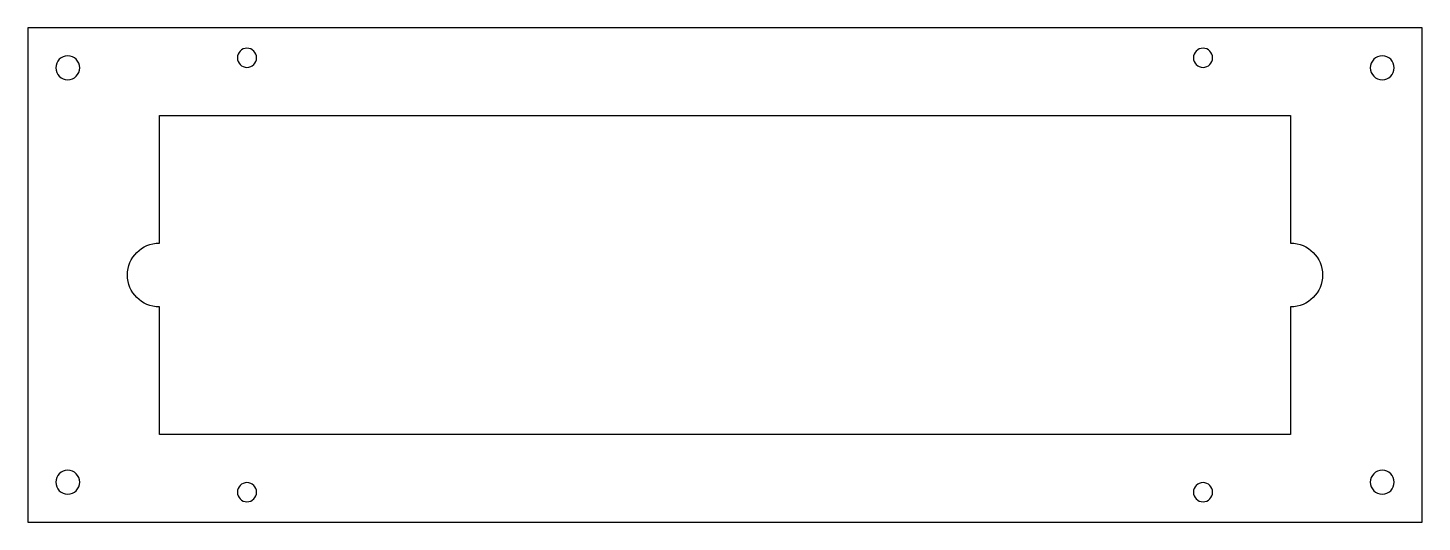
# Model space of a CAD drawing. Header units: millimetres. Extents: x 0 to 175, y 0 to 62.
import ezdxf

# ---------------------------------------------------------------- set-up
doc = ezdxf.new("R2010")
doc.units = ezdxf.units.MM

msp = doc.modelspace()

# ---------------------------------------------------------------- linework, layer by layer
at = {"layer": 'INTERIOR_PROFILES'}
msp.add_lwpolyline([(158.5, 51), (158.5, 35, -1), (158.5, 27), (158.5, 11), (16.5, 11), (16.5, 27, -1), (16.5, 35), (16.5, 51)], format="xyb", close=True, dxfattribs=at)
at = {"layer": 'INTERIOR_PROFILES', "extrusion": (0, 0, -1)}
for centre, radius in [((-5, 57), 1.5), ((-27.5, 58.25), 1.2), ((-147.5, 58.25), 1.2), ((-170, 57), 1.5), ((-5, 5), 1.5), ((-170, 5), 1.5), ((-27.5, 3.75), 1.2), ((-147.5, 3.75), 1.2)]:
    msp.add_circle(centre, radius, dxfattribs=at)
at = {"layer": 'OUTER_PROFILES'}
msp.add_lwpolyline([(0, 62), (0, 0), (175, 0), (175, 62)], close=True, dxfattribs=at)

doc.saveas('drawing.dxf')
